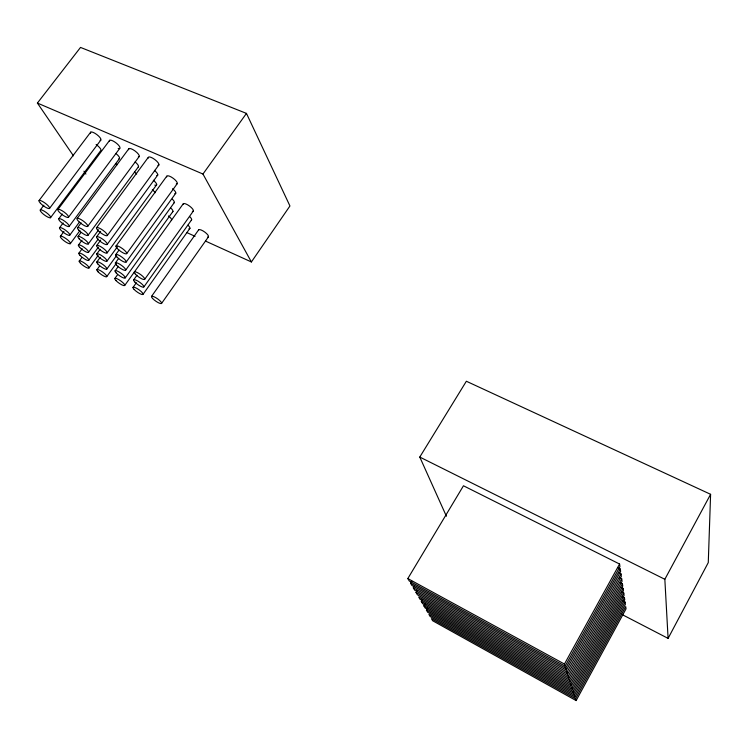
<?xml version="1.0" encoding="UTF-8"?>
<svg xmlns="http://www.w3.org/2000/svg" width="748" height="748" viewBox="0 0 748 748"><rect width="100%" height="100%" fill="white"/><g stroke="black" fill="none" stroke-linecap="round" stroke-linejoin="round"><path stroke-width="1.12" d="M446.406 516.232L419.778 457.056L466.359 381.246L710.6 494.306L708.272 562.608L668.095 638.39L621.504 614.248M668.095 638.39L664.841 579.289L710.6 494.306M624.421 597.577L624.748 599.812L573.791 693.256L573.211 691.423L624.421 597.577L622.345 596.511M625.076 602.093L625.403 604.356L574.978 696.949L574.389 695.116L625.076 602.093L623 601.037M575.558 698.772L625.721 606.6L626.048 608.816L576.138 700.577L432.653 620.746L431.418 618.652L575.558 698.772L576.138 700.577M622.411 583.655L622.757 586.03L570.2 682.017L569.574 680.072L622.411 583.655L620.335 582.599M623.093 588.386L623.43 590.714L571.416 685.832L570.808 683.934L623.093 588.386L621.027 587.33M623.767 593.024L624.094 595.315L572.622 689.581L572.024 687.721L623.767 593.024L621.682 591.967M411.783 581.233L410.587 583.234L411.905 585.478L566.376 670.068L620.634 571.397L620.298 569.013L618.222 567.975M620.999 573.903L621.354 576.371L567.676 674.135L567.031 672.115L620.999 573.903L618.914 572.846M621.71 578.821L622.065 581.252L568.947 678.118L568.312 676.136L621.71 578.821L619.634 577.774M565.123 666.159L564.45 664.046L619.578 564.039L463.461 485.779L407.828 578.559L409.259 580.981L565.123 666.159L619.942 566.61L619.578 564.039M566.376 670.068L565.75 668.123L620.298 569.013M572.622 689.581L425.154 608.002L423.882 605.843L425.07 603.842M573.791 693.256L427.65 612.247L426.407 610.134L427.594 608.124M571.416 685.832L422.601 603.664L421.311 601.467L422.498 599.475M568.947 678.118L417.356 594.754L416.019 592.463L417.197 590.481M567.676 674.135L414.654 590.163L413.289 587.825L414.486 585.824M205.7 241.165L251.393 261.959L289.944 205.981L246.457 113.397L80.522 47.423L37.4 103.056L73.454 155.836M161.615 303.351L208.496 236.761M151.47 296.47L198.557 229.963M143.064 294.282L189.908 228.346M144.747 279.238L193.386 210.983M143.887 286.905L191.619 219.828M133.621 279.939L136.996 275.217M132.985 287.456L136.351 282.744M125.262 277.863L172.947 211.441M251.393 261.959L202.96 174.041L246.457 113.397M124.794 285.362L183.12 203.961M126.244 261.968L175.789 193.208M114.781 278.574L117.511 274.787M125.739 270.075L174.34 202.502M115.332 263.016L118.726 258.322M106.796 276.564L116.286 263.436M126.767 253.535L177.304 183.55M115.052 270.944L118.427 266.269M107.029 261.052L117.286 246.915M115.631 254.759L119.035 250.056M106.908 268.953L116.436 255.797M96.773 262.081L100.195 257.387M107.151 252.833L156.659 184.765M96.847 269.822L99.568 266.073M115.931 246.176L166.701 176.276M88.834 260.182L98.353 247.158M107.422 235.377L158.931 164.85M96.698 254.04L100.129 249.336M89.059 267.896L97.988 255.648M107.282 244.278L157.772 175.013M88.367 243.839L98.671 229.804M96.529 236.976L100.643 231.366M79.176 261.202L81.934 257.434M88.61 252.169L98.175 239.108M96.614 245.681L100.7 240.089M78.344 245.204L82 240.23M88.114 235.171L138.548 166.608M96.436 227.906L148.188 157.482M78.764 253.357L82.177 248.71M70.247 243.736A6.218 1.449 36 0 0 64.216 237.471A6.218 1.449 36 0 0 61.635 238.677A6.218 1.449 36 0 0 70.247 243.736L79.924 230.627M78.129 236.405L80.887 232.665M87.6 226.504A6.648 1.655 36.2 0 0 81.252 219.697A6.648 1.655 36.2 0 0 78.362 221.118A6.648 1.655 36.2 0 0 87.6 226.504L139.315 156.36M69.648 235.311A6.339 1.505 36.1 0 0 63.496 228.879A6.339 1.505 36.1 0 0 60.868 230.169A6.339 1.505 36.1 0 0 69.648 235.311L79.372 222.165M77.67 227.579L81.149 222.885M68.377 217.434A6.61 1.627 36.3 0 0 61.962 210.637A6.61 1.627 36.3 0 0 59.242 212.105A6.61 1.627 36.3 0 0 68.377 217.434L119.717 148.431M60.476 236.19L63.954 231.506M69.022 226.551A6.48 1.561 36.2 0 0 62.748 219.94A6.48 1.561 36.2 0 0 60.074 221.315A6.48 1.561 36.2 0 0 69.022 226.551L119.343 158.744M77.194 218.379L128.937 148.609M58.858 218.659L62.327 214.012M59.681 227.598L63.131 222.969M50.481 217.743A6.442 1.533 36.4 0 0 44.141 211.123A6.442 1.533 36.4 0 0 41.626 212.554A6.442 1.533 36.4 0 0 50.481 217.743L100.737 150.61A6.33 1.861 37.2 0 0 96.118 144.56M57.998 209.356L109.675 140.297M49.462 208.514L100.737 140.213M40.336 209.879L43.852 205.214M39.111 200.473L90.714 132.116M37.4 103.056L202.96 174.041M186.57 232.45L195.069 236.321M419.778 457.056L664.841 579.289M407.828 578.559L564.45 664.046M410.587 583.234L565.75 668.123M413.289 587.825L567.031 672.115M416.019 592.463L568.312 676.136M569.574 680.072L418.693 597.007L420.011 599.251L570.2 682.017M421.311 601.467L570.808 683.934M423.882 605.843L572.024 687.721M426.407 610.134L573.211 691.423M574.389 695.116L428.922 614.407L430.175 616.539L574.978 696.949M83.944 171.189L85.908 174.069M109.489 141.428A6.498 1.973 37.1 0 1 112.798 140.867A6.498 1.973 37.1 0 1 119.269 146.103A6.498 1.973 37.1 0 1 118.165 148.45M90.573 133.256A6.461 1.935 37.3 0 1 96.707 134.472A6.461 1.935 37.3 0 1 100.129 140.372M166.72 176.921A6.461 2.01 36.3 0 1 173.33 178.379A6.461 2.01 36.3 0 1 176.266 184.055M128.703 149.722A6.526 2.01 36.9 0 1 135.136 151.049A6.526 2.01 36.9 0 1 138.352 156.93M148.235 158.155A6.564 2.048 36.7 0 1 154.817 159.539A6.564 2.048 36.7 0 1 157.922 165.411M115.847 163.756A6.236 1.833 36.8 0 1 117.043 164.803M154.406 170.366A6.423 1.973 36.5 0 1 156.781 175.528M135.126 161.97A6.395 1.935 36.8 0 1 138.249 167.01M116.136 153.695A6.358 1.898 37 0 1 118.736 158.885M172.554 188.711A6.33 1.926 36.2 0 1 174.78 193.685M153.349 180.268A6.293 1.898 36.4 0 1 156.622 184.139A6.293 1.898 36.4 0 1 154.761 185.102M134.453 171.947A6.265 1.861 36.6 0 1 136.641 174.041M152.34 189.777A6.171 1.823 36.3 0 1 155.173 192.76M172.33 199.164A6.208 1.861 36.1 0 1 174.004 202.858M183.129 204.55A6.236 1.889 35.8 0 1 189.609 206.111A6.236 1.889 35.8 0 1 192.348 211.422M189.693 216.593A6.115 1.823 35.7 0 1 191.264 220.164M170.965 208.196A6.087 1.786 35.9 0 1 172.62 211.787M168.524 215.92A5.965 1.72 35.8 0 1 171.283 220.37M198.538 230.515A6.031 1.786 35.4 0 1 204.905 232.151A6.031 1.786 35.4 0 1 207.458 237.125M188.019 225.204A6.003 1.748 35.6 0 1 188.917 228.729M40.457 203.278L39.083 201.474A6.582 1.599 36.5 0 1 44.805 202.895A6.582 1.599 36.5 0 1 49.144 208.608A6.582 1.599 36.5 0 1 40.457 203.278M97.801 230.272A6.685 1.692 36 0 0 107.142 235.714A6.685 1.692 36 0 0 100.858 228.916A6.685 1.692 36 0 0 97.801 230.272M78.811 230.216A6.508 1.59 36 0 0 87.862 235.508A6.508 1.59 36 0 0 81.644 228.897A6.508 1.59 36 0 0 78.811 230.216M97.857 239.257A6.545 1.627 35.9 0 0 107.011 244.605A6.545 1.627 35.9 0 0 100.858 237.995A6.545 1.627 35.9 0 0 97.857 239.257M117.212 248.448A6.582 1.655 35.7 0 0 126.468 253.853A6.582 1.655 35.7 0 0 120.381 247.242A6.582 1.655 35.7 0 0 117.212 248.448M79.251 238.958A6.377 1.533 35.9 0 0 88.124 244.157A6.377 1.533 35.9 0 0 82.028 237.724A6.377 1.533 35.9 0 0 79.251 238.958M97.913 247.887A6.405 1.561 35.8 0 0 106.889 253.142A6.405 1.561 35.8 0 0 100.849 246.709A6.405 1.561 35.8 0 0 97.913 247.887M116.884 256.966A6.442 1.59 35.6 0 0 125.954 262.268A6.442 1.59 35.6 0 0 119.979 255.844A6.442 1.59 35.6 0 0 116.884 256.966M79.662 247.364A6.246 1.477 35.8 0 0 88.367 252.469A6.246 1.477 35.8 0 0 82.392 246.214A6.246 1.477 35.8 0 0 79.662 247.364M97.969 256.181A6.283 1.505 35.7 0 0 106.768 261.342A6.283 1.505 35.7 0 0 100.849 255.087A6.283 1.505 35.7 0 0 97.969 256.181M116.566 265.147A6.311 1.524 35.5 0 0 125.458 270.355A6.311 1.524 35.5 0 0 119.596 264.109A6.311 1.524 35.5 0 0 116.566 265.147M135.444 274.245A6.349 1.552 35.3 0 0 144.439 279.509A6.349 1.552 35.3 0 0 138.642 273.263A6.349 1.552 35.3 0 0 135.444 274.245M80.064 255.442A6.124 1.421 35.7 0 0 88.601 260.472A6.124 1.421 35.7 0 0 82.738 254.376A6.124 1.421 35.7 0 0 80.064 255.442M98.025 264.166A6.152 1.449 35.6 0 0 106.655 269.233A6.152 1.449 35.6 0 0 100.849 263.146A6.152 1.449 35.6 0 0 98.025 264.166M116.258 273.011A6.19 1.468 35.4 0 0 124.981 278.134A6.19 1.468 35.4 0 0 119.231 272.048A6.19 1.468 35.4 0 0 116.258 273.011M134.771 281.996A6.227 1.496 35.2 0 0 143.588 287.167A6.227 1.496 35.2 0 0 137.903 281.089A6.227 1.496 35.2 0 0 134.771 281.996M80.457 263.231A6.003 1.365 35.6 0 0 88.825 268.167A6.003 1.365 35.6 0 0 83.084 262.23A6.003 1.365 35.6 0 0 80.457 263.231M98.082 271.842A6.04 1.393 35.5 0 0 106.543 276.825A6.04 1.393 35.5 0 0 100.849 270.888A6.04 1.393 35.5 0 0 98.082 271.842M115.968 280.575A6.068 1.412 35.3 0 0 124.523 285.614A6.068 1.412 35.3 0 0 118.885 279.687A6.068 1.412 35.3 0 0 115.968 280.575M134.126 289.448A6.106 1.44 35.1 0 0 142.765 294.534A6.106 1.44 35.1 0 0 137.193 288.606A6.106 1.44 35.1 0 0 134.126 289.448M152.564 298.452A6.134 1.468 34.9 0 0 161.297 303.594A6.134 1.468 34.9 0 0 155.78 297.667A6.134 1.468 34.9 0 0 152.564 298.452"/></g></svg>
